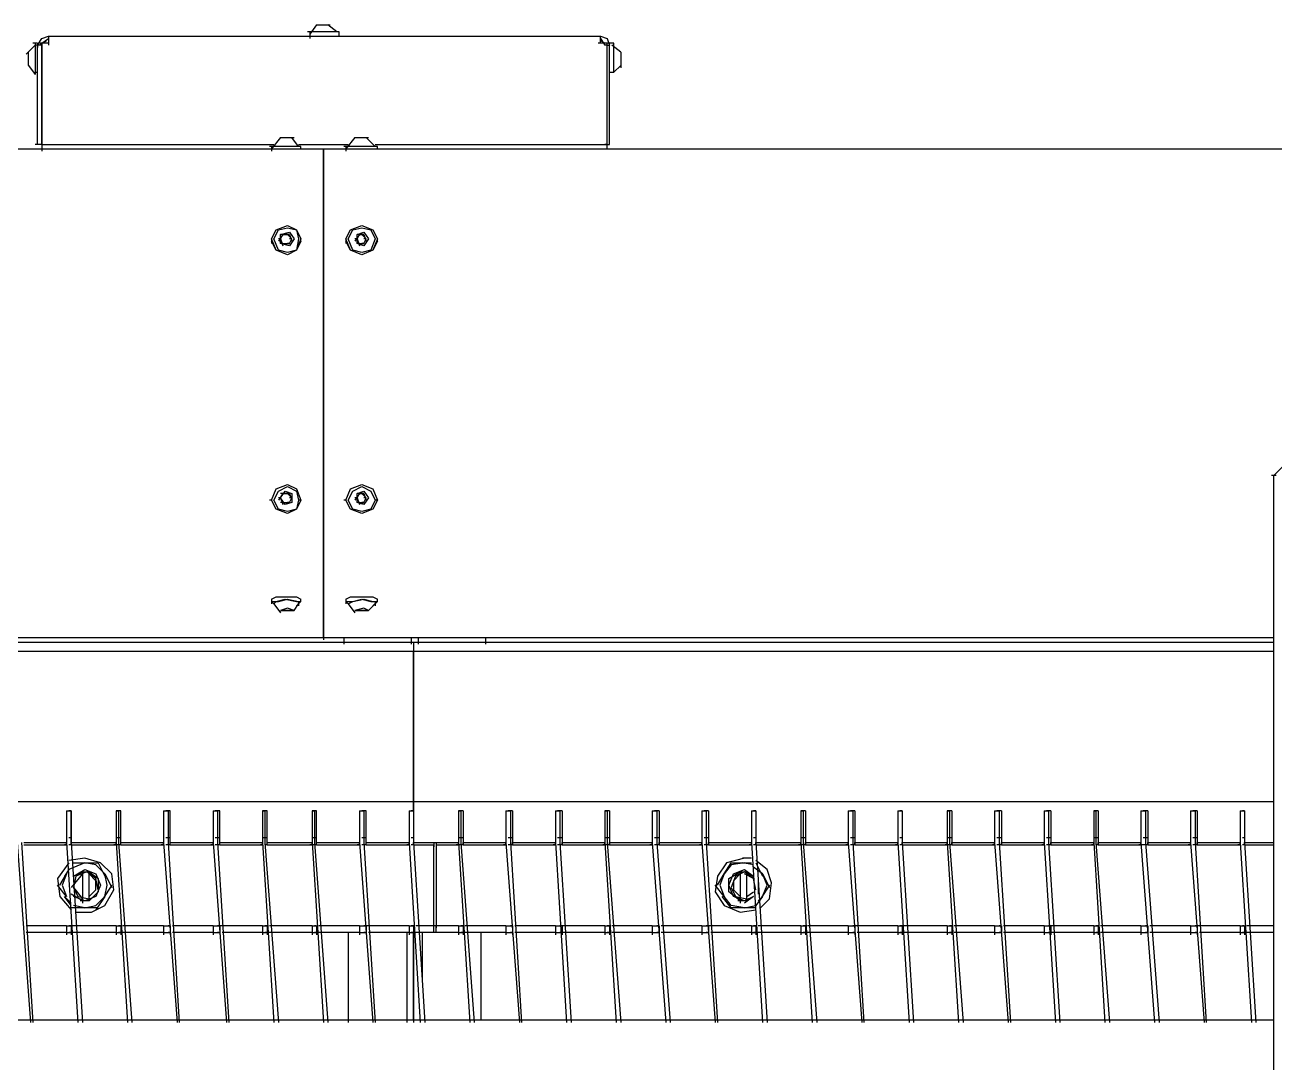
# Model space of a CAD drawing. Header units: inches. Extents: x 13215 to 16529, y 27038 to 34809.
# Drawn here: x 14737 to 15402, y 30727 to 31278 of the extents above; entities that cross this region are included whole.
import ezdxf

# ---------------------------------------------------------------- set-up
doc = ezdxf.new("R2010")
doc.units = ezdxf.units.IN
doc.header["$MEASUREMENT"] = 0
doc.layers.add('MAQUINAS', color=181, linetype='Continuous')

msp = doc.modelspace()

# ---------------------------------------------------------------- linework, layer by layer
at = {"layer": 'MAQUINAS'}
for points in [[(14891.91, 31278.45), (14888.32, 31273.66)], [(14891.91, 31278.45), (14899.1, 31278.45)], [(14902.69, 31274.86), (14897.9, 31278.45)], [(14743.39, 31267.67), (14745.79, 31271.26), (14749.38, 31272.46)], [(14745.79, 31268.87), (14749.38, 31271.26)], [(14749.38, 31272.46), (15042.83, 31272.46)], [(14749.38, 31272.46), (14749.38, 31267.67)], [(14903.89, 31274.86), (14887.12, 31274.86)], [(14888.32, 31274.86), (14888.32, 31271.26)], [(14903.89, 31272.46), (14903.89, 31274.86)], [(15042.83, 31272.46), (15046.42, 31271.26), (15047.62, 31267.67)], [(15042.83, 31268.87), (15042.83, 31272.46)], [(15042.83, 31271.26), (15045.23, 31267.67)], [(14742.19, 31267.67), (14737.4, 31262.88)], [(14738.6, 31256.89), (14738.6, 31264.08)], [(14743.39, 31268.87), (14740.99, 31268.87)], [(14742.19, 31268.87), (14742.19, 31252.1)], [(14745.79, 31267.67), (14742.19, 31267.67)], [(14743.39, 31268.87), (14743.39, 31266.47)], [(14743.39, 31214.97), (14743.39, 31267.67)], [(14748.18, 31270.07), (14744.59, 31267.67)], [(14749.38, 31268.87), (14744.59, 31268.87)], [(14745.79, 31267.67), (14744.59, 31267.67)], [(14745.79, 31268.87), (14745.79, 31213.77)], [(14745.79, 31214.97), (14745.79, 31267.67)], [(15046.42, 31268.87), (15041.63, 31268.87)], [(15045.23, 31268.87), (15042.83, 31270.07)], [(15046.42, 31267.67), (15045.23, 31267.67)], [(15046.42, 31214.97), (15046.42, 31268.87)], [(15050.02, 31268.87), (15046.42, 31268.87)], [(15046.42, 31267.67), (15047.62, 31267.67)], [(15046.42, 31214.97), (15046.42, 31267.67)], [(15047.62, 31267.67), (15047.62, 31268.87)], [(15047.62, 31214.97), (15047.62, 31267.67)], [(15053.61, 31264.08), (15048.82, 31267.67)], [(15050.02, 31253.3), (15050.02, 31268.87)], [(15053.61, 31264.08), (15053.61, 31255.69)], [(14738.6, 31256.89), (14742.19, 31252.1)], [(14742.19, 31253.3), (14743.39, 31253.3)], [(15047.62, 31253.3), (15050.02, 31253.3)], [(15050.02, 31253.3), (15053.61, 31256.89)], [(14872.75, 31218.56), (14867.96, 31212.57)], [(14872.75, 31218.56), (14879.93, 31218.56)], [(14882.33, 31213.77), (14878.74, 31218.56)], [(14912.27, 31218.56), (14907.48, 31212.57)], [(14912.27, 31218.56), (14919.46, 31218.56)], [(14923.05, 31213.77), (14918.26, 31218.56)], [(13411.48, 31212.57), (14895.51, 31212.57)], [(14745.79, 31214.97), (14742.19, 31214.97)], [(14745.79, 31214.97), (14744.59, 31214.97)], [(14745.79, 31214.97), (14869.15, 31214.97)], [(14745.79, 31214.97), (14869.15, 31214.97)], [(14745.79, 31214.97), (14745.79, 31211.38)], [(14883.53, 31213.77), (14866.76, 31213.77)], [(14867.96, 31213.77), (14867.96, 31211.38)], [(14882.33, 31214.97), (14908.68, 31214.97)], [(14882.33, 31214.97), (14908.68, 31214.97)], [(14883.53, 31212.57), (14883.53, 31213.77)], [(14895.51, 31208.98), (14895.51, 31212.57)], [(14895.51, 31212.57), (15529.12, 31212.57)], [(14895.51, 31212.57), (14895.51, 31207.78)], [(14924.25, 31213.77), (14906.29, 31213.77)], [(14907.48, 31213.77), (14907.48, 31211.38)], [(14923.05, 31214.97), (15046.42, 31214.97)], [(14923.05, 31214.97), (15046.42, 31214.97)], [(14924.25, 31212.57), (14924.25, 31213.77)], [(15046.42, 31214.97), (15045.23, 31214.97)], [(15046.42, 31214.97), (15047.62, 31214.97)], [(15046.42, 31212.57), (15046.42, 31214.97)], [(14895.51, 31208.98), (14895.51, 30987.39)], [(14895.51, 30988.59), (14895.51, 31208.98)], [(14867.96, 31164.66), (14870.35, 31169.45), (14876.34, 31171.85), (14881.13, 31169.45), (14883.53, 31164.66), (14881.13, 31158.67), (14876.34, 31156.28), (14870.35, 31158.67), (14867.96, 31164.66)], [(14869.15, 31164.66), (14871.55, 31169.45), (14876.34, 31170.65), (14881.13, 31169.45), (14882.33, 31164.66), (14881.13, 31158.67), (14876.34, 31157.48), (14871.55, 31158.67), (14869.15, 31164.66)], [(14907.48, 31164.66), (14909.88, 31169.45), (14915.87, 31171.85), (14921.86, 31169.45), (14924.25, 31164.66), (14921.86, 31158.67), (14915.87, 31156.28), (14909.88, 31158.67), (14907.48, 31164.66)], [(14908.68, 31164.66), (14911.08, 31169.45), (14915.87, 31170.65), (14920.66, 31169.45), (14923.05, 31164.66), (14920.66, 31158.67), (14915.87, 31157.48), (14911.08, 31158.67), (14908.68, 31164.66)], [(14867.96, 31164.66), (14867.96, 31162.27)], [(14873.95, 31167.06), (14871.55, 31163.47)], [(14873.95, 31167.06), (14871.55, 31163.47)], [(14872.75, 31164.66), (14871.55, 31164.66)], [(14872.75, 31164.66), (14871.55, 31164.66)], [(14879.93, 31164.66), (14877.54, 31161.07), (14872.75, 31162.27), (14872.75, 31167.06), (14877.54, 31168.26), (14879.93, 31164.66)], [(14873.95, 31167.06), (14872.75, 31167.06)], [(14873.95, 31167.06), (14872.75, 31167.06)], [(14873.95, 31167.06), (14872.75, 31167.06)], [(14872.75, 31164.66), (14873.95, 31167.06)], [(14873.95, 31167.06), (14872.75, 31167.06)], [(14877.54, 31167.06), (14872.75, 31167.06)], [(14877.54, 31167.06), (14872.75, 31167.06)], [(14872.75, 31164.66), (14873.95, 31161.07)], [(14872.75, 31164.66), (14873.95, 31161.07)], [(14873.95, 31167.06), (14877.54, 31167.06)], [(14877.54, 31167.06), (14876.34, 31167.06)], [(14877.54, 31167.06), (14876.34, 31167.06)], [(14877.54, 31167.06), (14876.34, 31167.06)], [(14877.54, 31167.06), (14876.34, 31167.06)], [(14878.74, 31164.66), (14876.34, 31167.06)], [(14878.74, 31164.66), (14876.34, 31167.06)], [(14877.54, 31167.06), (14878.74, 31163.47)], [(14878.74, 31164.66), (14877.54, 31164.66)], [(14877.54, 31162.27), (14878.74, 31164.66)], [(14877.54, 31162.27), (14878.74, 31164.66)], [(14883.53, 31163.47), (14883.53, 31164.66)], [(14907.48, 31164.66), (14907.48, 31162.27)], [(14914.67, 31167.06), (14912.27, 31163.47)], [(14914.67, 31167.06), (14912.27, 31163.47)], [(14913.47, 31164.66), (14912.27, 31164.66)], [(14913.47, 31164.66), (14912.27, 31164.66)], [(14919.46, 31164.66), (14917.07, 31161.07), (14913.47, 31162.27), (14913.47, 31167.06), (14917.07, 31168.26), (14919.46, 31164.66)], [(14914.67, 31167.06), (14913.47, 31167.06)], [(14914.67, 31167.06), (14913.47, 31167.06)], [(14914.67, 31167.06), (14913.47, 31167.06)], [(14913.47, 31164.66), (14914.67, 31167.06)], [(14914.67, 31167.06), (14913.47, 31167.06)], [(14917.07, 31167.06), (14913.47, 31167.06)], [(14917.07, 31167.06), (14913.47, 31167.06)], [(14913.47, 31164.66), (14914.67, 31161.07)], [(14913.47, 31164.66), (14914.67, 31161.07)], [(14914.67, 31167.06), (14917.07, 31167.06)], [(14917.07, 31167.06), (14915.87, 31167.06)], [(14917.07, 31167.06), (14915.87, 31167.06)], [(14917.07, 31167.06), (14915.87, 31167.06)], [(14917.07, 31167.06), (14915.87, 31167.06)], [(14918.26, 31164.66), (14915.87, 31167.06)], [(14918.26, 31164.66), (14915.87, 31167.06)], [(14917.07, 31167.06), (14918.26, 31163.47)], [(14918.26, 31164.66), (14917.07, 31164.66)], [(14917.07, 31162.27), (14918.26, 31164.66)], [(14917.07, 31162.27), (14918.26, 31164.66)], [(14924.25, 31163.47), (14924.25, 31164.66)], [(14883.53, 31163.47), (14881.13, 31158.67), (14876.34, 31156.28), (14870.35, 31158.67), (14867.96, 31163.47)], [(14873.95, 31162.27), (14872.75, 31162.27)], [(14873.95, 31162.27), (14877.54, 31162.27)], [(14873.95, 31162.27), (14877.54, 31162.27)], [(14877.54, 31162.27), (14876.34, 31162.27)], [(14924.25, 31163.47), (14921.86, 31158.67), (14915.87, 31156.28), (14909.88, 31158.67), (14907.48, 31163.47)], [(14914.67, 31162.27), (14913.47, 31162.27)], [(14914.67, 31162.27), (14917.07, 31162.27)], [(14914.67, 31162.27), (14917.07, 31162.27)], [(14917.07, 31162.27), (14915.87, 31162.27)], [(15402.16, 31038.9), (15399.76, 31038.9)], [(15400.96, 31038.9), (15405.75, 31043.69)], [(15400.96, 29249.44), (15400.96, 31038.9)], [(14867.96, 31025.72), (14870.35, 31031.71), (14876.34, 31034.11), (14881.13, 31031.71), (14883.53, 31025.72), (14881.13, 31020.93), (14876.34, 31018.54), (14870.35, 31020.93), (14867.96, 31025.72)], [(14869.15, 31025.72), (14871.55, 31030.51), (14876.34, 31032.91), (14881.13, 31030.51), (14882.33, 31025.72), (14881.13, 31020.93), (14876.34, 31019.73), (14871.55, 31020.93), (14869.15, 31025.72)], [(14924.25, 31025.72), (14921.86, 31020.93), (14915.87, 31018.54), (14909.88, 31020.93), (14907.48, 31025.72), (14909.88, 31031.71), (14915.87, 31034.11), (14921.86, 31031.71), (14924.25, 31025.72)], [(14908.68, 31025.72), (14911.08, 31030.51), (14915.87, 31032.91), (14920.66, 31030.51), (14923.05, 31025.72), (14920.66, 31020.93), (14915.87, 31019.73), (14911.08, 31020.93), (14908.68, 31025.72)], [(14867.96, 31025.72), (14866.76, 31025.72)], [(14883.53, 31025.72), (14881.13, 31020.93), (14876.34, 31018.54), (14870.35, 31020.93), (14867.96, 31025.72)], [(14873.95, 31029.32), (14871.55, 31025.72)], [(14873.95, 31029.32), (14871.55, 31025.72)], [(14872.75, 31026.92), (14871.55, 31026.92)], [(14872.75, 31026.92), (14871.55, 31026.92)], [(14872.75, 31026.92), (14875.14, 31030.51), (14878.74, 31029.32), (14878.74, 31024.53), (14875.14, 31023.33), (14872.75, 31026.92)], [(14873.95, 31029.32), (14872.75, 31029.32)], [(14873.95, 31029.32), (14872.75, 31029.32)], [(14873.95, 31029.32), (14872.75, 31029.32)], [(14872.75, 31026.92), (14873.95, 31029.32)], [(14873.95, 31029.32), (14872.75, 31029.32)], [(14877.54, 31029.32), (14872.75, 31029.32)], [(14877.54, 31029.32), (14872.75, 31029.32)], [(14872.75, 31026.92), (14873.95, 31023.33)], [(14872.75, 31026.92), (14873.95, 31023.33)], [(14873.95, 31024.53), (14872.75, 31024.53)], [(14873.95, 31029.32), (14877.54, 31029.32)], [(14873.95, 31024.53), (14877.54, 31024.53)], [(14873.95, 31024.53), (14877.54, 31024.53)], [(14877.54, 31029.32), (14876.34, 31029.32)], [(14877.54, 31029.32), (14876.34, 31029.32)], [(14877.54, 31029.32), (14876.34, 31029.32)], [(14877.54, 31029.32), (14876.34, 31029.32)], [(14878.74, 31026.92), (14876.34, 31029.32)], [(14878.74, 31026.92), (14876.34, 31029.32)], [(14877.54, 31024.53), (14876.34, 31024.53)], [(14877.54, 31029.32), (14878.74, 31025.72)], [(14878.74, 31026.92), (14877.54, 31026.92)], [(14877.54, 31024.53), (14878.74, 31026.92)], [(14877.54, 31024.53), (14878.74, 31026.92)], [(14883.53, 31025.72), (14882.33, 31025.72)], [(14907.48, 31025.72), (14906.29, 31025.72)], [(14924.25, 31025.72), (14921.86, 31020.93), (14915.87, 31018.54), (14909.88, 31020.93), (14907.48, 31025.72)], [(14914.67, 31029.32), (14912.27, 31025.72)], [(14914.67, 31029.32), (14912.27, 31025.72)], [(14913.47, 31026.92), (14912.27, 31026.92)], [(14913.47, 31026.92), (14912.27, 31026.92)], [(14919.46, 31026.92), (14917.07, 31023.33), (14913.47, 31024.53), (14913.47, 31029.32), (14917.07, 31030.51), (14919.46, 31026.92)], [(14914.67, 31029.32), (14913.47, 31029.32)], [(14914.67, 31029.32), (14913.47, 31029.32)], [(14914.67, 31029.32), (14913.47, 31029.32)], [(14913.47, 31026.92), (14914.67, 31029.32)], [(14914.67, 31029.32), (14913.47, 31029.32)], [(14917.07, 31029.32), (14913.47, 31029.32)], [(14917.07, 31029.32), (14913.47, 31029.32)], [(14913.47, 31026.92), (14914.67, 31023.33)], [(14913.47, 31026.92), (14914.67, 31023.33)], [(14914.67, 31024.53), (14913.47, 31024.53)], [(14914.67, 31029.32), (14917.07, 31029.32)], [(14914.67, 31024.53), (14917.07, 31024.53)], [(14914.67, 31024.53), (14917.07, 31024.53)], [(14917.07, 31029.32), (14915.87, 31029.32)], [(14917.07, 31029.32), (14915.87, 31029.32)], [(14917.07, 31029.32), (14915.87, 31029.32)], [(14917.07, 31029.32), (14915.87, 31029.32)], [(14918.26, 31026.92), (14915.87, 31029.32)], [(14918.26, 31026.92), (14915.87, 31029.32)], [(14917.07, 31024.53), (14915.87, 31024.53)], [(14917.07, 31029.32), (14918.26, 31025.72)], [(14918.26, 31026.92), (14917.07, 31026.92)], [(14917.07, 31024.53), (14918.26, 31026.92)], [(14917.07, 31024.53), (14918.26, 31026.92)], [(14924.25, 31025.72), (14923.05, 31025.72)], [(14895.51, 30988.59), (14895.51, 30981.41)], [(14895.51, 30982.6), (14895.51, 30988.59)], [(14895.51, 30982.6), (14895.51, 30951.46)], [(14895.51, 30952.66), (14895.51, 30982.6)], [(14867.96, 30973.02), (14870.35, 30974.22), (14881.13, 30974.22), (14883.53, 30973.02)], [(14869.15, 30970.63), (14867.96, 30971.82), (14871.55, 30971.82), (14876.34, 30973.02), (14882.33, 30971.82), (14883.53, 30971.82)], [(14867.96, 30973.02), (14867.96, 30970.63)], [(14869.15, 30970.63), (14870.35, 30971.82), (14875.14, 30973.02), (14881.13, 30971.82), (14882.33, 30971.82)], [(14883.53, 30971.82), (14881.13, 30969.43)], [(14882.33, 30971.82), (14882.33, 30969.43)], [(14883.53, 30971.82), (14883.53, 30973.02)], [(14907.48, 30973.02), (14909.88, 30974.22), (14921.86, 30974.22), (14924.25, 30973.02)], [(14908.68, 30970.63), (14907.48, 30971.82), (14911.08, 30971.82), (14917.07, 30973.02), (14921.86, 30971.82), (14924.25, 30971.82)], [(14907.48, 30973.02), (14907.48, 30970.63)], [(14908.68, 30970.63), (14911.08, 30971.82), (14915.87, 30973.02), (14920.66, 30971.82), (14923.05, 30971.82)], [(14924.25, 30971.82), (14921.86, 30969.43)], [(14923.05, 30971.82), (14923.05, 30969.43)], [(14924.25, 30971.82), (14924.25, 30973.02)], [(14869.15, 30970.63), (14872.75, 30965.83)], [(14879.93, 30967.03), (14876.34, 30968.23), (14872.75, 30967.03), (14873.95, 30967.03)], [(14873.95, 30967.03), (14872.75, 30967.03)], [(14873.95, 30967.03), (14872.75, 30967.03)], [(14873.95, 30967.03), (14872.75, 30967.03)], [(14876.34, 30967.03), (14872.75, 30967.03)], [(14873.95, 30967.03), (14872.75, 30967.03)], [(14873.95, 30967.03), (14876.34, 30967.03)], [(14873.95, 30967.03), (14876.34, 30967.03)], [(14876.34, 30967.03), (14875.14, 30967.03)], [(14876.34, 30967.03), (14875.14, 30967.03)], [(14876.34, 30967.03), (14875.14, 30967.03)], [(14876.34, 30967.03), (14875.14, 30967.03)], [(14878.74, 30967.03), (14875.14, 30967.03)], [(14876.34, 30967.03), (14878.74, 30967.03)], [(14876.34, 30967.03), (14878.74, 30967.03)], [(14878.74, 30967.03), (14877.54, 30967.03)], [(14878.74, 30967.03), (14877.54, 30967.03)], [(14878.74, 30967.03), (14877.54, 30967.03)], [(14878.74, 30967.03), (14877.54, 30967.03)], [(14878.74, 30967.03), (14877.54, 30967.03)], [(14878.74, 30967.03), (14879.93, 30967.03)], [(14879.93, 30967.03), (14882.33, 30970.63)], [(14908.68, 30970.63), (14912.27, 30965.83)], [(14919.46, 30967.03), (14917.07, 30968.23), (14912.27, 30967.03), (14913.47, 30967.03)], [(14913.47, 30967.03), (14912.27, 30967.03)], [(14913.47, 30967.03), (14912.27, 30967.03)], [(14913.47, 30967.03), (14912.27, 30967.03)], [(14915.87, 30967.03), (14912.27, 30967.03)], [(14913.47, 30967.03), (14912.27, 30967.03)], [(14913.47, 30967.03), (14915.87, 30967.03)], [(14913.47, 30967.03), (14915.87, 30967.03)], [(14915.87, 30967.03), (14914.67, 30967.03)], [(14915.87, 30967.03), (14914.67, 30967.03)], [(14915.87, 30967.03), (14914.67, 30967.03)], [(14915.87, 30967.03), (14914.67, 30967.03)], [(14918.26, 30967.03), (14914.67, 30967.03)], [(14915.87, 30967.03), (14918.26, 30967.03)], [(14915.87, 30967.03), (14918.26, 30967.03)], [(14918.26, 30967.03), (14917.07, 30967.03)], [(14918.26, 30967.03), (14917.07, 30967.03)], [(14918.26, 30967.03), (14917.07, 30967.03)], [(14918.26, 30967.03), (14917.07, 30967.03)], [(14918.26, 30967.03), (14917.07, 30967.03)], [(14918.26, 30967.03), (14919.46, 30967.03)], [(14919.46, 30967.03), (14923.05, 30970.63)], [(13815.12, 30952.66), (14895.51, 30952.66)], [(14895.51, 30952.66), (15400.96, 30952.66)], [(14906.29, 30952.66), (14906.29, 30949.07)], [(14942.22, 30952.66), (14942.22, 30949.07)], [(14945.81, 30952.66), (14945.81, 30949.07)], [(14981.74, 30952.66), (14981.74, 30949.07)], [(13815.12, 30950.26), (14943.42, 30950.26)], [(13815.12, 30945.47), (14943.42, 30945.47)], [(14943.42, 30950.26), (14943.42, 30944.28)], [(14943.42, 30950.26), (15400.96, 30950.26)], [(14943.42, 30950.26), (14943.42, 30944.28)], [(14943.42, 30940.68), (14943.42, 30945.47)], [(14943.42, 30945.47), (15400.96, 30945.47)], [(14943.42, 30945.47), (14943.42, 30939.48)], [(14943.42, 30874.8), (14943.42, 30940.68)], [(14943.42, 30940.68), (14943.42, 30873.61)], [(14943.42, 30874.8), (14943.42, 30864.03)], [(14943.42, 30865.22), (14943.42, 30874.8)], [(14943.42, 30865.22), (13901.36, 30865.22)], [(15400.96, 30865.22), (14942.22, 30865.22)], [(14943.42, 30865.22), (14943.42, 30859.23)], [(14943.42, 30860.43), (14943.42, 30865.22)], [(14758.96, 30860.43), (14761.36, 30860.43)], [(14758.96, 30860.43), (14758.96, 30842.47)], [(14761.36, 30860.43), (14760.16, 30860.43)], [(14761.36, 30860.43), (14761.36, 30842.47)], [(14761.36, 30843.66), (14761.36, 30860.43)], [(14785.31, 30860.43), (14786.51, 30860.43)], [(14785.31, 30860.43), (14785.31, 30842.47)], [(14787.71, 30860.43), (14785.31, 30860.43)], [(14786.51, 30860.43), (14786.51, 30842.47)], [(14787.71, 30843.66), (14787.71, 30860.43)], [(14810.46, 30860.43), (14812.86, 30860.43)], [(14810.46, 30860.43), (14810.46, 30842.47)], [(14814.06, 30860.43), (14811.66, 30860.43)], [(14812.86, 30860.43), (14812.86, 30842.47)], [(14814.06, 30843.66), (14814.06, 30860.43)], [(14836.82, 30860.43), (14839.21, 30860.43)], [(14836.82, 30860.43), (14836.82, 30842.47)], [(14840.41, 30860.43), (14838.01, 30860.43)], [(14839.21, 30860.43), (14839.21, 30842.47)], [(14840.41, 30843.66), (14840.41, 30860.43)], [(14863.17, 30860.43), (14864.36, 30860.43)], [(14863.17, 30860.43), (14863.17, 30842.47)], [(14865.56, 30860.43), (14863.17, 30860.43)], [(14864.36, 30860.43), (14864.36, 30842.47)], [(14865.56, 30843.66), (14865.56, 30860.43)], [(14889.52, 30860.43), (14890.71, 30860.43)], [(14889.52, 30860.43), (14889.52, 30842.47)], [(14891.91, 30860.43), (14889.52, 30860.43)], [(14890.71, 30860.43), (14890.71, 30842.47)], [(14891.91, 30843.66), (14891.91, 30860.43)], [(14914.67, 30860.43), (14917.07, 30860.43)], [(14914.67, 30860.43), (14914.67, 30842.47)], [(14918.26, 30860.43), (14915.87, 30860.43)], [(14917.07, 30860.43), (14917.07, 30842.47)], [(14918.26, 30843.66), (14918.26, 30860.43)], [(14941.02, 30860.43), (14943.42, 30860.43)], [(14941.02, 30860.43), (14941.02, 30842.47)], [(14943.42, 30860.43), (14942.22, 30860.43)], [(14943.42, 30860.43), (14943.42, 30842.47)], [(14943.42, 30860.43), (14943.42, 30842.47)], [(14967.37, 30860.43), (14968.57, 30860.43)], [(14967.37, 30860.43), (14967.37, 30842.47)], [(14969.77, 30860.43), (14967.37, 30860.43)], [(14968.57, 30860.43), (14968.57, 30842.47)], [(14969.77, 30860.43), (14969.77, 30842.47)], [(14992.52, 30860.43), (14994.92, 30860.43)], [(14992.52, 30860.43), (14992.52, 30842.47)], [(14996.12, 30860.43), (14993.72, 30860.43)], [(14994.92, 30860.43), (14994.92, 30842.47)], [(14996.12, 30860.43), (14996.12, 30842.47)], [(15018.88, 30860.43), (15021.27, 30860.43)], [(15018.88, 30860.43), (15018.88, 30842.47)], [(15022.47, 30860.43), (15020.07, 30860.43)], [(15021.27, 30860.43), (15021.27, 30842.47)], [(15022.47, 30860.43), (15022.47, 30842.47)], [(15045.23, 30860.43), (15046.42, 30860.43)], [(15045.23, 30860.43), (15045.23, 30842.47)], [(15047.62, 30860.43), (15045.23, 30860.43)], [(15046.42, 30860.43), (15046.42, 30842.47)], [(15047.62, 30860.43), (15047.62, 30842.47)], [(15070.38, 30860.43), (15072.77, 30860.43)], [(15070.38, 30860.43), (15070.38, 30842.47)], [(15073.97, 30860.43), (15071.58, 30860.43)], [(15072.77, 30860.43), (15072.77, 30842.47)], [(15073.97, 30860.43), (15073.97, 30842.47)], [(15096.73, 30860.43), (15099.13, 30860.43)], [(15096.73, 30860.43), (15096.73, 30842.47)], [(15100.32, 30860.43), (15097.93, 30860.43)], [(15099.13, 30860.43), (15099.13, 30842.47)], [(15100.32, 30860.43), (15100.32, 30842.47)], [(15123.08, 30860.43), (15125.48, 30860.43)], [(15123.08, 30860.43), (15123.08, 30842.47)], [(15125.48, 30860.43), (15124.28, 30860.43)], [(15125.48, 30860.43), (15125.48, 30842.47)], [(15125.48, 30860.43), (15125.48, 30842.47)], [(15149.43, 30860.43), (15150.63, 30860.43)], [(15149.43, 30860.43), (15149.43, 30842.47)], [(15151.83, 30860.43), (15149.43, 30860.43)], [(15150.63, 30860.43), (15150.63, 30842.47)], [(15151.83, 30860.43), (15151.83, 30842.47)], [(15174.58, 30860.43), (15176.98, 30860.43)], [(15174.58, 30860.43), (15174.58, 30842.47)], [(15178.18, 30860.43), (15175.78, 30860.43)], [(15176.98, 30860.43), (15176.98, 30842.47)], [(15178.18, 30860.43), (15178.18, 30842.47)], [(15200.94, 30860.43), (15203.33, 30860.43)], [(15200.94, 30860.43), (15200.94, 30842.47)], [(15203.33, 30860.43), (15202.13, 30860.43)], [(15203.33, 30860.43), (15203.33, 30842.47)], [(15203.33, 30860.43), (15203.33, 30842.47)], [(15227.29, 30860.43), (15228.48, 30860.43)], [(15227.29, 30860.43), (15227.29, 30842.47)], [(15229.68, 30860.43), (15227.29, 30860.43)], [(15228.48, 30860.43), (15228.48, 30842.47)], [(15229.68, 30860.43), (15229.68, 30842.47)], [(15252.44, 30860.43), (15254.83, 30860.43)], [(15252.44, 30860.43), (15252.44, 30842.47)], [(15256.03, 30860.43), (15253.64, 30860.43)], [(15254.83, 30860.43), (15254.83, 30842.47)], [(15256.03, 30860.43), (15256.03, 30842.47)], [(15278.79, 30860.43), (15281.19, 30860.43)], [(15278.79, 30860.43), (15278.79, 30842.47)], [(15282.38, 30860.43), (15279.99, 30860.43)], [(15281.19, 30860.43), (15281.19, 30842.47)], [(15282.38, 30860.43), (15282.38, 30842.47)], [(15305.14, 30860.43), (15306.34, 30860.43)], [(15305.14, 30860.43), (15305.14, 30842.47)], [(15307.54, 30860.43), (15305.14, 30860.43)], [(15306.34, 30860.43), (15306.34, 30842.47)], [(15307.54, 30860.43), (15307.54, 30842.47)], [(15330.29, 30860.43), (15332.69, 30860.43)], [(15330.29, 30860.43), (15330.29, 30842.47)], [(15333.89, 30860.43), (15331.49, 30860.43)], [(15332.69, 30860.43), (15332.69, 30842.47)], [(15333.89, 30860.43), (15333.89, 30842.47)], [(15356.64, 30860.43), (15359.04, 30860.43)], [(15356.64, 30860.43), (15356.64, 30842.47)], [(15360.24, 30860.43), (15357.84, 30860.43)], [(15359.04, 30860.43), (15359.04, 30842.47)], [(15360.24, 30860.43), (15360.24, 30842.47)], [(15383, 30860.43), (15385.39, 30860.43)], [(15383, 30860.43), (15383, 30842.47)], [(15385.39, 30860.43), (15384.19, 30860.43)], [(15385.39, 30860.43), (15385.39, 30842.47)], [(15385.39, 30860.43), (15385.39, 30842.47)], [(14761.36, 30846.06), (14760.16, 30846.06)], [(14787.71, 30846.06), (14785.31, 30846.06)], [(14814.06, 30846.06), (14811.66, 30846.06)], [(14840.41, 30846.06), (14838.01, 30846.06)], [(14865.56, 30846.06), (14863.17, 30846.06)], [(14891.91, 30846.06), (14889.52, 30846.06)], [(14918.26, 30846.06), (14915.87, 30846.06)], [(14943.42, 30846.06), (14942.22, 30846.06)], [(14969.77, 30846.06), (14967.37, 30846.06)], [(14996.12, 30846.06), (14993.72, 30846.06)], [(15022.47, 30846.06), (15020.07, 30846.06)], [(15047.62, 30846.06), (15045.23, 30846.06)], [(15073.97, 30846.06), (15071.58, 30846.06)], [(15100.32, 30846.06), (15097.93, 30846.06)], [(15125.48, 30846.06), (15124.28, 30846.06)], [(15151.83, 30846.06), (15149.43, 30846.06)], [(15178.18, 30846.06), (15175.78, 30846.06)], [(15203.33, 30846.06), (15202.13, 30846.06)], [(15229.68, 30846.06), (15227.29, 30846.06)], [(15256.03, 30846.06), (15253.64, 30846.06)], [(15282.38, 30846.06), (15279.99, 30846.06)], [(15307.54, 30846.06), (15305.14, 30846.06)], [(15333.89, 30846.06), (15331.49, 30846.06)], [(15360.24, 30846.06), (15357.84, 30846.06)], [(15385.39, 30846.06), (15384.19, 30846.06)], [(14732.61, 30843.66), (14739.8, 30747.84)], [(14735.01, 30843.66), (14740.99, 30747.84)], [(14736.2, 30843.66), (14758.96, 30843.66)], [(14736.2, 30842.47), (14758.96, 30842.47)], [(14758.96, 30842.47), (14757.76, 30842.47)], [(14758.96, 30843.66), (14764.95, 30747.84)], [(14758.96, 30842.47), (14758.96, 30843.66)], [(14761.36, 30842.47), (14760.16, 30842.47)], [(14761.36, 30843.66), (14767.35, 30747.84)], [(14761.36, 30842.47), (14761.36, 30843.66)], [(14761.36, 30843.66), (14785.31, 30843.66)], [(14761.36, 30842.47), (14785.31, 30842.47)], [(14785.31, 30842.47), (14784.11, 30842.47)], [(14785.31, 30843.66), (14791.3, 30747.84)], [(14785.31, 30842.47), (14785.31, 30843.66)], [(14787.71, 30842.47), (14785.31, 30842.47)], [(14786.51, 30843.66), (14793.7, 30747.84)], [(14787.71, 30842.47), (14787.71, 30843.66)], [(14787.71, 30843.66), (14810.46, 30843.66)], [(14787.71, 30842.47), (14810.46, 30842.47)], [(14810.46, 30842.47), (14809.27, 30842.47)], [(14810.46, 30843.66), (14817.65, 30747.84)], [(14810.46, 30842.47), (14810.46, 30843.66)], [(14814.06, 30842.47), (14811.66, 30842.47)], [(14812.86, 30843.66), (14818.85, 30747.84)], [(14814.06, 30842.47), (14814.06, 30843.66)], [(14814.06, 30843.66), (14836.82, 30843.66)], [(14814.06, 30842.47), (14836.82, 30842.47)], [(14836.82, 30842.47), (14835.62, 30842.47)], [(14836.82, 30843.66), (14844, 30747.84)], [(14836.82, 30842.47), (14836.82, 30843.66)], [(14840.41, 30842.47), (14838.01, 30842.47)], [(14839.21, 30843.66), (14845.2, 30747.84)], [(14840.41, 30842.47), (14840.41, 30843.66)], [(14840.41, 30843.66), (14863.17, 30843.66)], [(14840.41, 30842.47), (14863.17, 30842.47)], [(14863.17, 30842.47), (14861.97, 30842.47)], [(14863.17, 30843.66), (14869.15, 30747.84)], [(14863.17, 30842.47), (14863.17, 30843.66)], [(14864.36, 30843.66), (14871.55, 30747.84)], [(14865.56, 30842.47), (14864.36, 30842.47)], [(14865.56, 30842.47), (14865.56, 30843.66)], [(14865.56, 30843.66), (14889.52, 30843.66)], [(14865.56, 30842.47), (14889.52, 30842.47)], [(14889.52, 30842.47), (14888.32, 30842.47)], [(14889.52, 30843.66), (14895.51, 30747.84)], [(14889.52, 30842.47), (14889.52, 30843.66)], [(14891.91, 30842.47), (14889.52, 30842.47)], [(14890.71, 30843.66), (14897.9, 30747.84)], [(14891.91, 30842.47), (14891.91, 30843.66)], [(14891.91, 30843.66), (14914.67, 30843.66)], [(14891.91, 30842.47), (14914.67, 30842.47)], [(14914.67, 30842.47), (14913.47, 30842.47)], [(14914.67, 30843.66), (14921.86, 30747.84)], [(14914.67, 30842.47), (14914.67, 30843.66)], [(14918.26, 30842.47), (14915.87, 30842.47)], [(14917.07, 30843.66), (14923.05, 30747.84)], [(14918.26, 30842.47), (14918.26, 30843.66)], [(14918.26, 30843.66), (14941.02, 30843.66)], [(14918.26, 30842.47), (14941.02, 30842.47)], [(14941.02, 30842.47), (14939.82, 30842.47)], [(14941.02, 30842.47), (14941.02, 30843.66)], [(14941.02, 30843.66), (14947.01, 30747.84)], [(14943.42, 30842.47), (14942.22, 30842.47)], [(14943.42, 30842.47), (14943.42, 30843.66)], [(14943.42, 30843.66), (14949.41, 30747.84)], [(14943.42, 30843.66), (14967.37, 30843.66)], [(14943.42, 30842.47), (14954.2, 30842.47)], [(14954.2, 30843.66), (14954.2, 30841.27)], [(14954.2, 30838.87), (14954.2, 30842.47)], [(14954.2, 30802.94), (14954.2, 30838.87)], [(14955.39, 30843.66), (14955.39, 30841.27)], [(14955.39, 30842.47), (14967.37, 30842.47)], [(14955.39, 30842.47), (14955.39, 30837.67)], [(14955.39, 30838.87), (14955.39, 30801.74)], [(14967.37, 30842.47), (14966.17, 30842.47)], [(14967.37, 30842.47), (14967.37, 30843.66)], [(14967.37, 30843.66), (14973.36, 30747.84)], [(14969.77, 30842.47), (14967.37, 30842.47)], [(14968.57, 30843.66), (14975.76, 30747.84)], [(14969.77, 30842.47), (14969.77, 30843.66)], [(14969.77, 30843.66), (14992.52, 30843.66)], [(14969.77, 30842.47), (14992.52, 30842.47)], [(14992.52, 30842.47), (14991.33, 30842.47)], [(14992.52, 30842.47), (14992.52, 30843.66)], [(14992.52, 30843.66), (14999.71, 30747.84)], [(14996.12, 30842.47), (14993.72, 30842.47)], [(14994.92, 30843.66), (15000.91, 30747.84)], [(14996.12, 30842.47), (14996.12, 30843.66)], [(14996.12, 30843.66), (15018.88, 30843.66)], [(14996.12, 30842.47), (15018.88, 30842.47)], [(15018.88, 30842.47), (15017.68, 30842.47)], [(15018.88, 30842.47), (15018.88, 30843.66)], [(15018.88, 30843.66), (15024.86, 30747.84)], [(15022.47, 30842.47), (15020.07, 30842.47)], [(15021.27, 30843.66), (15027.26, 30747.84)], [(15022.47, 30842.47), (15022.47, 30843.66)], [(15022.47, 30843.66), (15045.23, 30843.66)], [(15022.47, 30842.47), (15045.23, 30842.47)], [(15045.23, 30842.47), (15044.03, 30842.47)], [(15045.23, 30842.47), (15045.23, 30843.66)], [(15045.23, 30843.66), (15051.21, 30747.84)], [(15047.62, 30842.47), (15045.23, 30842.47)], [(15046.42, 30843.66), (15053.61, 30747.84)], [(15047.62, 30842.47), (15047.62, 30843.66)], [(15047.62, 30843.66), (15070.38, 30843.66)], [(15047.62, 30842.47), (15070.38, 30842.47)], [(15070.38, 30842.47), (15069.18, 30842.47)], [(15070.38, 30842.47), (15070.38, 30843.66)], [(15070.38, 30843.66), (15077.57, 30747.84)], [(15073.97, 30842.47), (15071.58, 30842.47)], [(15072.77, 30843.66), (15079.96, 30747.84)], [(15073.97, 30842.47), (15073.97, 30843.66)], [(15073.97, 30843.66), (15096.73, 30843.66)], [(15073.97, 30842.47), (15096.73, 30842.47)], [(15096.73, 30842.47), (15095.53, 30842.47)], [(15096.73, 30842.47), (15096.73, 30843.66)], [(15096.73, 30843.66), (15103.92, 30747.84)], [(15100.32, 30842.47), (15097.93, 30842.47)], [(15099.13, 30843.66), (15105.11, 30747.84)], [(15100.32, 30842.47), (15100.32, 30843.66)], [(15100.32, 30843.66), (15123.08, 30843.66)], [(15100.32, 30842.47), (15123.08, 30842.47)], [(15123.08, 30842.47), (15121.88, 30842.47)], [(15123.08, 30842.47), (15123.08, 30843.66)], [(15123.08, 30843.66), (15129.07, 30747.84)], [(15125.48, 30842.47), (15124.28, 30842.47)], [(15125.48, 30842.47), (15125.48, 30843.66)], [(15125.48, 30843.66), (15131.47, 30747.84)], [(15125.48, 30843.66), (15149.43, 30843.66)], [(15125.48, 30842.47), (15149.43, 30842.47)], [(15149.43, 30842.47), (15148.23, 30842.47)], [(15149.43, 30842.47), (15149.43, 30843.66)], [(15149.43, 30843.66), (15155.42, 30747.84)], [(15151.83, 30842.47), (15149.43, 30842.47)], [(15150.63, 30843.66), (15157.82, 30747.84)], [(15151.83, 30842.47), (15151.83, 30843.66)], [(15151.83, 30843.66), (15174.58, 30843.66)], [(15151.83, 30842.47), (15174.58, 30842.47)], [(15174.58, 30842.47), (15173.39, 30842.47)], [(15174.58, 30842.47), (15174.58, 30843.66)], [(15174.58, 30843.66), (15181.77, 30747.84)], [(15178.18, 30842.47), (15175.78, 30842.47)], [(15176.98, 30843.66), (15182.97, 30747.84)], [(15178.18, 30842.47), (15178.18, 30843.66)], [(15178.18, 30843.66), (15200.94, 30843.66)], [(15178.18, 30842.47), (15200.94, 30842.47)], [(15200.94, 30842.47), (15199.74, 30842.47)], [(15200.94, 30842.47), (15200.94, 30843.66)], [(15200.94, 30843.66), (15206.92, 30747.84)], [(15203.33, 30842.47), (15202.13, 30842.47)], [(15203.33, 30842.47), (15203.33, 30843.66)], [(15203.33, 30843.66), (15209.32, 30747.84)], [(15203.33, 30843.66), (15227.29, 30843.66)], [(15203.33, 30842.47), (15227.29, 30842.47)], [(15227.29, 30842.47), (15226.09, 30842.47)], [(15227.29, 30842.47), (15227.29, 30843.66)], [(15227.29, 30843.66), (15233.28, 30747.84)], [(15229.68, 30842.47), (15227.29, 30842.47)], [(15228.48, 30843.66), (15235.67, 30747.84)], [(15229.68, 30842.47), (15229.68, 30843.66)], [(15229.68, 30843.66), (15252.44, 30843.66)], [(15229.68, 30842.47), (15252.44, 30842.47)], [(15252.44, 30842.47), (15251.24, 30842.47)], [(15252.44, 30842.47), (15252.44, 30843.66)], [(15252.44, 30843.66), (15259.63, 30747.84)], [(15256.03, 30842.47), (15253.64, 30842.47)], [(15254.83, 30843.66), (15260.82, 30747.84)], [(15256.03, 30842.47), (15256.03, 30843.66)], [(15256.03, 30843.66), (15278.79, 30843.66)], [(15256.03, 30842.47), (15278.79, 30842.47)], [(15278.79, 30842.47), (15277.59, 30842.47)], [(15278.79, 30842.47), (15278.79, 30843.66)], [(15278.79, 30843.66), (15284.78, 30747.84)], [(15282.38, 30842.47), (15279.99, 30842.47)], [(15281.19, 30843.66), (15287.17, 30747.84)], [(15282.38, 30842.47), (15282.38, 30843.66)], [(15282.38, 30843.66), (15305.14, 30843.66)], [(15282.38, 30842.47), (15305.14, 30842.47)], [(15305.14, 30842.47), (15303.94, 30842.47)], [(15305.14, 30842.47), (15305.14, 30843.66)], [(15305.14, 30843.66), (15311.13, 30747.84)], [(15306.34, 30843.66), (15313.53, 30747.84)], [(15307.54, 30842.47), (15306.34, 30842.47)], [(15307.54, 30842.47), (15307.54, 30843.66)], [(15307.54, 30843.66), (15330.29, 30843.66)], [(15307.54, 30842.47), (15330.29, 30842.47)], [(15331.49, 30842.47), (15329.1, 30842.47)], [(15330.29, 30842.47), (15330.29, 30843.66)], [(15330.29, 30843.66), (15337.48, 30747.84)], [(15333.89, 30842.47), (15331.49, 30842.47)], [(15332.69, 30843.66), (15339.88, 30747.84)], [(15333.89, 30842.47), (15333.89, 30843.66)], [(15333.89, 30843.66), (15356.64, 30843.66)], [(15333.89, 30842.47), (15356.64, 30842.47)], [(15356.64, 30842.47), (15355.45, 30842.47)], [(15356.64, 30842.47), (15356.64, 30843.66)], [(15356.64, 30843.66), (15363.83, 30747.84)], [(15360.24, 30842.47), (15357.84, 30842.47)], [(15359.04, 30843.66), (15365.03, 30747.84)], [(15360.24, 30842.47), (15360.24, 30843.66)], [(15360.24, 30843.66), (15383, 30843.66)], [(15360.24, 30842.47), (15383, 30842.47)], [(15383, 30842.47), (15381.8, 30842.47)], [(15383, 30842.47), (15383, 30843.66)], [(15383, 30843.66), (15388.98, 30747.84)], [(15385.39, 30842.47), (15384.19, 30842.47)], [(15385.39, 30842.47), (15385.39, 30843.66)], [(15385.39, 30843.66), (15391.38, 30747.84)], [(15385.39, 30843.66), (15400.96, 30843.66)], [(15385.39, 30842.47), (15400.96, 30842.47)], [(14760.16, 30832.88), (14754.17, 30824.5), (14755.37, 30814.92), (14761.36, 30807.73)], [(14768.54, 30835.28), (14760.16, 30834.08)], [(14768.54, 30832.88), (14760.16, 30829.29)], [(14762.55, 30832.88), (14768.54, 30832.88)], [(14763.75, 30806.53), (14772.14, 30806.53), (14779.32, 30810.13), (14784.11, 30818.51), (14782.92, 30826.89), (14776.93, 30832.88), (14768.54, 30835.28)], [(14779.32, 30826.89), (14774.53, 30831.69), (14768.54, 30832.88)], [(14768.54, 30832.88), (14775.73, 30832.88)], [(14775.73, 30832.88), (14779.32, 30825.7)], [(15119.49, 30835.28), (15109.91, 30832.88), (15105.11, 30825.7), (15103.92, 30817.31), (15108.71, 30810.13), (15117.09, 30806.53), (15125.48, 30807.73)], [(15119.49, 30832.88), (15112.3, 30831.69), (15108.71, 30826.89)], [(15108.71, 30826.89), (15112.3, 30832.88)], [(15112.3, 30832.88), (15119.49, 30832.88)], [(15123.08, 30835.28), (15118.29, 30835.28)], [(15124.28, 30831.69), (15118.29, 30832.88)], [(15119.49, 30832.88), (15123.08, 30832.88)], [(15127.87, 30808.93), (15132.66, 30813.72), (15133.86, 30822.1), (15131.47, 30829.29), (15125.48, 30834.08)], [(15125.48, 30832.88), (15129.07, 30825.7)], [(14755.37, 30820.91), (14758.96, 30826.89)], [(14758.96, 30826.89), (14756.57, 30820.91), (14758.96, 30814.92)], [(14760.16, 30829.29), (14757.76, 30825.7)], [(14758.96, 30826.89), (14760.16, 30829.29)], [(14767.35, 30826.89), (14761.36, 30819.71)], [(14768.54, 30829.29), (14774.53, 30826.89), (14776.93, 30820.91), (14774.53, 30814.92), (14768.54, 30812.52), (14762.55, 30814.92)], [(14762.55, 30825.7), (14768.54, 30829.29)], [(14762.55, 30825.7), (14767.35, 30828.09)], [(14775.73, 30818.51), (14774.53, 30824.5), (14769.74, 30828.09), (14763.75, 30825.7), (14762.55, 30819.71), (14764.95, 30814.92), (14770.94, 30813.72)], [(14767.35, 30828.09), (14770.94, 30828.09)], [(14767.35, 30828.09), (14767.35, 30825.7)], [(14767.35, 30826.89), (14767.35, 30813.72)], [(14770.94, 30828.09), (14775.73, 30824.5), (14775.73, 30817.31), (14770.94, 30812.52)], [(14770.94, 30826.89), (14770.94, 30828.09)], [(14770.94, 30814.92), (14770.94, 30826.89)], [(14770.94, 30814.92), (14774.53, 30818.51), (14774.53, 30823.3), (14770.94, 30826.89)], [(14779.32, 30814.92), (14780.52, 30820.91), (14779.32, 30826.89)], [(14779.32, 30826.89), (14782.92, 30819.71)], [(15105.11, 30820.91), (15108.71, 30826.89)], [(15108.71, 30826.89), (15106.31, 30820.91), (15108.71, 30814.92)], [(15124.28, 30814.92), (15119.49, 30812.52), (15113.5, 30814.92), (15111.1, 30820.91), (15113.5, 30826.89), (15119.49, 30829.29)], [(15117.09, 30812.52), (15111.1, 30817.31), (15111.1, 30824.5), (15117.09, 30828.09)], [(15125.48, 30818.51), (15124.28, 30824.5), (15119.49, 30828.09), (15114.7, 30825.7), (15112.3, 30819.71), (15114.7, 30814.92), (15120.69, 30813.72)], [(15117.09, 30826.89), (15113.5, 30823.3), (15113.5, 30818.51), (15117.09, 30814.92)], [(15117.09, 30828.09), (15120.69, 30828.09)], [(15117.09, 30828.09), (15117.09, 30825.7)], [(15117.09, 30826.89), (15117.09, 30813.72)], [(15119.49, 30829.29), (15124.28, 30825.7)], [(15124.28, 30824.5), (15119.49, 30826.89)], [(15120.69, 30828.09), (15124.28, 30825.7)], [(15120.69, 30826.89), (15120.69, 30828.09)], [(15120.69, 30814.92), (15120.69, 30826.89)], [(15129.07, 30826.89), (15124.28, 30830.49)], [(15129.07, 30814.92), (15131.47, 30820.91), (15129.07, 30826.89)], [(15129.07, 30826.89), (15132.66, 30819.71)], [(14758.96, 30814.92), (14754.17, 30820.91)], [(14762.55, 30819.71), (14767.35, 30813.72)], [(14782.92, 30820.91), (14778.12, 30813.72)], [(15108.71, 30814.92), (15103.92, 30820.91)], [(15126.67, 30824.5), (15126.67, 30817.31)], [(15126.67, 30824.5), (15126.67, 30816.11)], [(15132.66, 30820.91), (15127.87, 30813.72)], [(14761.36, 30810.13), (14757.76, 30814.92)], [(14761.36, 30811.32), (14757.76, 30814.92)], [(14767.35, 30812.52), (14761.36, 30816.11)], [(14770.94, 30812.52), (14766.15, 30812.52)], [(14767.35, 30814.92), (14767.35, 30811.32)], [(14768.54, 30808.93), (14774.53, 30810.13), (14779.32, 30814.92)], [(14770.94, 30812.52), (14770.94, 30814.92)], [(14779.32, 30814.92), (14774.53, 30807.73)], [(15112.3, 30808.93), (15107.51, 30814.92)], [(15119.49, 30808.93), (15112.3, 30810.13), (15108.71, 30814.92)], [(15120.69, 30812.52), (15115.89, 30812.52)], [(15117.09, 30814.92), (15117.09, 30811.32)], [(15124.28, 30814.92), (15119.49, 30811.32)], [(15120.69, 30814.92), (15124.28, 30817.31)], [(15120.69, 30812.52), (15120.69, 30814.92)], [(15129.07, 30814.92), (15125.48, 30810.13)], [(15126.67, 30812.52), (15129.07, 30814.92)], [(14768.54, 30808.93), (14761.36, 30808.93)], [(14768.54, 30808.93), (14762.55, 30810.13)], [(14775.73, 30808.93), (14767.35, 30808.93)], [(15119.49, 30808.93), (15111.1, 30808.93)], [(15125.48, 30808.93), (15118.29, 30808.93)], [(15119.49, 30808.93), (15125.48, 30810.13)], [(14758.96, 30799.35), (14737.4, 30799.35)], [(14758.96, 30799.35), (14761.36, 30799.35)], [(14758.96, 30799.35), (14758.96, 30794.55)], [(14762.55, 30799.35), (14760.16, 30799.35)], [(14761.36, 30799.35), (14761.36, 30794.55)], [(14785.31, 30799.35), (14762.55, 30799.35)], [(14785.31, 30799.35), (14787.71, 30799.35)], [(14785.31, 30799.35), (14785.31, 30794.55)], [(14787.71, 30799.35), (14786.51, 30799.35)], [(14787.71, 30799.35), (14787.71, 30794.55)], [(14810.46, 30799.35), (14788.9, 30799.35)], [(14810.46, 30799.35), (14814.06, 30799.35)], [(14810.46, 30799.35), (14810.46, 30794.55)], [(14814.06, 30799.35), (14812.86, 30799.35)], [(14814.06, 30799.35), (14814.06, 30794.55)], [(14836.82, 30799.35), (14815.26, 30799.35)], [(14836.82, 30799.35), (14840.41, 30799.35)], [(14836.82, 30799.35), (14836.82, 30794.55)], [(14840.41, 30799.35), (14839.21, 30799.35)], [(14863.17, 30799.35), (14840.41, 30799.35)], [(14840.41, 30799.35), (14840.41, 30794.55)], [(14863.17, 30799.35), (14865.56, 30799.35)], [(14863.17, 30799.35), (14863.17, 30794.55)], [(14865.56, 30799.35), (14864.36, 30799.35)], [(14865.56, 30799.35), (14865.56, 30794.55)], [(14889.52, 30799.35), (14866.76, 30799.35)], [(14889.52, 30799.35), (14891.91, 30799.35)], [(14889.52, 30799.35), (14889.52, 30794.55)], [(14891.91, 30799.35), (14890.71, 30799.35)], [(14891.91, 30799.35), (14891.91, 30794.55)], [(14914.67, 30799.35), (14893.11, 30799.35)], [(14914.67, 30799.35), (14918.26, 30799.35)], [(14914.67, 30799.35), (14914.67, 30794.55)], [(14918.26, 30799.35), (14917.07, 30799.35)], [(14941.02, 30799.35), (14918.26, 30799.35)], [(14918.26, 30799.35), (14918.26, 30794.55)], [(14941.02, 30799.35), (14941.02, 30794.55)], [(14941.02, 30799.35), (14943.42, 30799.35)], [(14943.42, 30799.35), (14942.22, 30799.35)], [(14943.42, 30799.35), (14943.42, 30794.55)], [(14954.2, 30799.35), (14944.61, 30799.35)], [(14954.2, 30799.35), (14954.2, 30802.94)], [(14954.2, 30795.75), (14954.2, 30799.35)], [(14967.37, 30799.35), (14954.2, 30799.35)], [(14955.39, 30802.94), (14955.39, 30798.15)], [(14955.39, 30795.75), (14955.39, 30799.35)], [(14967.37, 30799.35), (14967.37, 30794.55)], [(14967.37, 30799.35), (14969.77, 30799.35)], [(14969.77, 30799.35), (14968.57, 30799.35)], [(14969.77, 30799.35), (14969.77, 30794.55)], [(14992.52, 30799.35), (14970.96, 30799.35)], [(14992.52, 30799.35), (14996.12, 30799.35)], [(14992.52, 30799.35), (14992.52, 30794.55)], [(14996.12, 30799.35), (14994.92, 30799.35)], [(14996.12, 30799.35), (14996.12, 30794.55)], [(15018.88, 30799.35), (14997.32, 30799.35)], [(15018.88, 30799.35), (15022.47, 30799.35)], [(15018.88, 30799.35), (15018.88, 30794.55)], [(15022.47, 30799.35), (15021.27, 30799.35)], [(15022.47, 30799.35), (15022.47, 30794.55)], [(15045.23, 30799.35), (15022.47, 30799.35)], [(15045.23, 30799.35), (15047.62, 30799.35)], [(15045.23, 30799.35), (15045.23, 30794.55)], [(15047.62, 30799.35), (15046.42, 30799.35)], [(15047.62, 30799.35), (15047.62, 30794.55)], [(15070.38, 30799.35), (15048.82, 30799.35)], [(15070.38, 30799.35), (15073.97, 30799.35)], [(15070.38, 30799.35), (15070.38, 30794.55)], [(15073.97, 30799.35), (15072.77, 30799.35)], [(15073.97, 30799.35), (15073.97, 30794.55)], [(15096.73, 30799.35), (15075.17, 30799.35)], [(15096.73, 30799.35), (15100.32, 30799.35)], [(15096.73, 30799.35), (15096.73, 30794.55)], [(15100.32, 30799.35), (15099.13, 30799.35)], [(15100.32, 30799.35), (15100.32, 30794.55)], [(15123.08, 30799.35), (15100.32, 30799.35)], [(15123.08, 30799.35), (15125.48, 30799.35)], [(15123.08, 30799.35), (15123.08, 30794.55)], [(15125.48, 30799.35), (15124.28, 30799.35)], [(15125.48, 30799.35), (15125.48, 30794.55)], [(15149.43, 30799.35), (15126.67, 30799.35)], [(15149.43, 30799.35), (15151.83, 30799.35)], [(15149.43, 30799.35), (15149.43, 30794.55)], [(15151.83, 30799.35), (15150.63, 30799.35)], [(15151.83, 30799.35), (15151.83, 30794.55)], [(15174.58, 30799.35), (15153.02, 30799.35)], [(15174.58, 30799.35), (15178.18, 30799.35)], [(15174.58, 30799.35), (15174.58, 30794.55)], [(15178.18, 30799.35), (15176.98, 30799.35)], [(15178.18, 30799.35), (15178.18, 30794.55)], [(15200.94, 30799.35), (15178.18, 30799.35)], [(15200.94, 30799.35), (15203.33, 30799.35)], [(15200.94, 30799.35), (15200.94, 30794.55)], [(15204.53, 30799.35), (15202.13, 30799.35)], [(15203.33, 30799.35), (15203.33, 30794.55)], [(15227.29, 30799.35), (15204.53, 30799.35)], [(15227.29, 30799.35), (15229.68, 30799.35)], [(15227.29, 30799.35), (15227.29, 30794.55)], [(15229.68, 30799.35), (15228.48, 30799.35)], [(15229.68, 30799.35), (15229.68, 30794.55)], [(15252.44, 30799.35), (15230.88, 30799.35)], [(15252.44, 30799.35), (15256.03, 30799.35)], [(15252.44, 30799.35), (15252.44, 30794.55)], [(15256.03, 30799.35), (15254.83, 30799.35)], [(15256.03, 30799.35), (15256.03, 30794.55)], [(15278.79, 30799.35), (15257.23, 30799.35)], [(15278.79, 30799.35), (15282.38, 30799.35)], [(15278.79, 30799.35), (15278.79, 30794.55)], [(15282.38, 30799.35), (15281.19, 30799.35)], [(15282.38, 30799.35), (15282.38, 30794.55)], [(15305.14, 30799.35), (15282.38, 30799.35)], [(15305.14, 30799.35), (15307.54, 30799.35)], [(15305.14, 30799.35), (15305.14, 30794.55)], [(15307.54, 30799.35), (15306.34, 30799.35)], [(15307.54, 30799.35), (15307.54, 30794.55)], [(15330.29, 30799.35), (15308.73, 30799.35)], [(15330.29, 30799.35), (15333.89, 30799.35)], [(15330.29, 30799.35), (15330.29, 30794.55)], [(15333.89, 30799.35), (15332.69, 30799.35)], [(15333.89, 30799.35), (15333.89, 30794.55)], [(15356.64, 30799.35), (15335.08, 30799.35)], [(15356.64, 30799.35), (15360.24, 30799.35)], [(15356.64, 30799.35), (15356.64, 30794.55)], [(15360.24, 30799.35), (15359.04, 30799.35)], [(15360.24, 30799.35), (15360.24, 30794.55)], [(15383, 30799.35), (15360.24, 30799.35)], [(15383, 30799.35), (15385.39, 30799.35)], [(15383, 30799.35), (15383, 30794.55)], [(15385.39, 30799.35), (15384.19, 30799.35)], [(15385.39, 30799.35), (15385.39, 30794.55)], [(15400.96, 30799.35), (15386.59, 30799.35)], [(14758.96, 30795.75), (14737.4, 30795.75)], [(14758.96, 30795.75), (14761.36, 30795.75)], [(14762.55, 30795.75), (14760.16, 30795.75)], [(14785.31, 30795.75), (14762.55, 30795.75)], [(14785.31, 30795.75), (14787.71, 30795.75)], [(14787.71, 30795.75), (14786.51, 30795.75)], [(14810.46, 30795.75), (14788.9, 30795.75)], [(14810.46, 30795.75), (14814.06, 30795.75)], [(14814.06, 30795.75), (14812.86, 30795.75)], [(14836.82, 30795.75), (14815.26, 30795.75)], [(14836.82, 30795.75), (14840.41, 30795.75)], [(14840.41, 30795.75), (14839.21, 30795.75)], [(14863.17, 30795.75), (14841.61, 30795.75)], [(14863.17, 30795.75), (14865.56, 30795.75)], [(14866.76, 30795.75), (14864.36, 30795.75)], [(14889.52, 30795.75), (14866.76, 30795.75)], [(14889.52, 30795.75), (14891.91, 30795.75)], [(14891.91, 30795.75), (14890.71, 30795.75)], [(14914.67, 30795.75), (14893.11, 30795.75)], [(14908.68, 30795.75), (14908.68, 30747.84)], [(14914.67, 30795.75), (14918.26, 30795.75)], [(14918.26, 30795.75), (14917.07, 30795.75)], [(14941.02, 30795.75), (14919.46, 30795.75)], [(14939.82, 30795.75), (14939.82, 30747.84)], [(14941.02, 30795.75), (14943.42, 30795.75)], [(14944.61, 30795.75), (14942.22, 30795.75)], [(14943.42, 30795.75), (14943.42, 30747.84)], [(14943.42, 30749.04), (14943.42, 30795.75)], [(14954.2, 30795.75), (14944.61, 30795.75)], [(14948.21, 30770.6), (14948.21, 30795.75)], [(14967.37, 30795.75), (14954.2, 30795.75)], [(14967.37, 30795.75), (14969.77, 30795.75)], [(14969.77, 30795.75), (14968.57, 30795.75)], [(14992.52, 30795.75), (14970.96, 30795.75)], [(14979.35, 30749.04), (14979.35, 30795.75)], [(14992.52, 30795.75), (14996.12, 30795.75)], [(14996.12, 30795.75), (14994.92, 30795.75)], [(15018.88, 30795.75), (14997.32, 30795.75)], [(15018.88, 30795.75), (15022.47, 30795.75)], [(15022.47, 30795.75), (15021.27, 30795.75)], [(15045.23, 30795.75), (15022.47, 30795.75)], [(15045.23, 30795.75), (15047.62, 30795.75)], [(15047.62, 30795.75), (15046.42, 30795.75)], [(15070.38, 30795.75), (15048.82, 30795.75)], [(15070.38, 30795.75), (15073.97, 30795.75)], [(15073.97, 30795.75), (15072.77, 30795.75)], [(15096.73, 30795.75), (15075.17, 30795.75)], [(15096.73, 30795.75), (15100.32, 30795.75)], [(15100.32, 30795.75), (15099.13, 30795.75)], [(15123.08, 30795.75), (15101.52, 30795.75)], [(15123.08, 30795.75), (15125.48, 30795.75)], [(15126.67, 30795.75), (15124.28, 30795.75)], [(15149.43, 30795.75), (15126.67, 30795.75)], [(15149.43, 30795.75), (15151.83, 30795.75)], [(15151.83, 30795.75), (15150.63, 30795.75)], [(15174.58, 30795.75), (15153.02, 30795.75)], [(15174.58, 30795.75), (15178.18, 30795.75)], [(15178.18, 30795.75), (15176.98, 30795.75)], [(15200.94, 30795.75), (15179.38, 30795.75)], [(15200.94, 30795.75), (15203.33, 30795.75)], [(15204.53, 30795.75), (15202.13, 30795.75)], [(15227.29, 30795.75), (15204.53, 30795.75)], [(15227.29, 30795.75), (15229.68, 30795.75)], [(15229.68, 30795.75), (15228.48, 30795.75)], [(15252.44, 30795.75), (15230.88, 30795.75)], [(15252.44, 30795.75), (15256.03, 30795.75)], [(15256.03, 30795.75), (15254.83, 30795.75)], [(15278.79, 30795.75), (15257.23, 30795.75)], [(15278.79, 30795.75), (15282.38, 30795.75)], [(15282.38, 30795.75), (15281.19, 30795.75)], [(15305.14, 30795.75), (15282.38, 30795.75)], [(15305.14, 30795.75), (15307.54, 30795.75)], [(15307.54, 30795.75), (15306.34, 30795.75)], [(15330.29, 30795.75), (15308.73, 30795.75)], [(15330.29, 30795.75), (15333.89, 30795.75)], [(15333.89, 30795.75), (15332.69, 30795.75)], [(15356.64, 30795.75), (15335.08, 30795.75)], [(15356.64, 30795.75), (15360.24, 30795.75)], [(15360.24, 30795.75), (15359.04, 30795.75)], [(15383, 30795.75), (15361.44, 30795.75)], [(15383, 30795.75), (15385.39, 30795.75)], [(15386.59, 30795.75), (15384.19, 30795.75)], [(15400.96, 30795.75), (15386.59, 30795.75)], [(15400.96, 30749.04), (14178.05, 30749.04)]]:
    msp.add_lwpolyline(points, dxfattribs=at)

doc.saveas('drawing.dxf')
